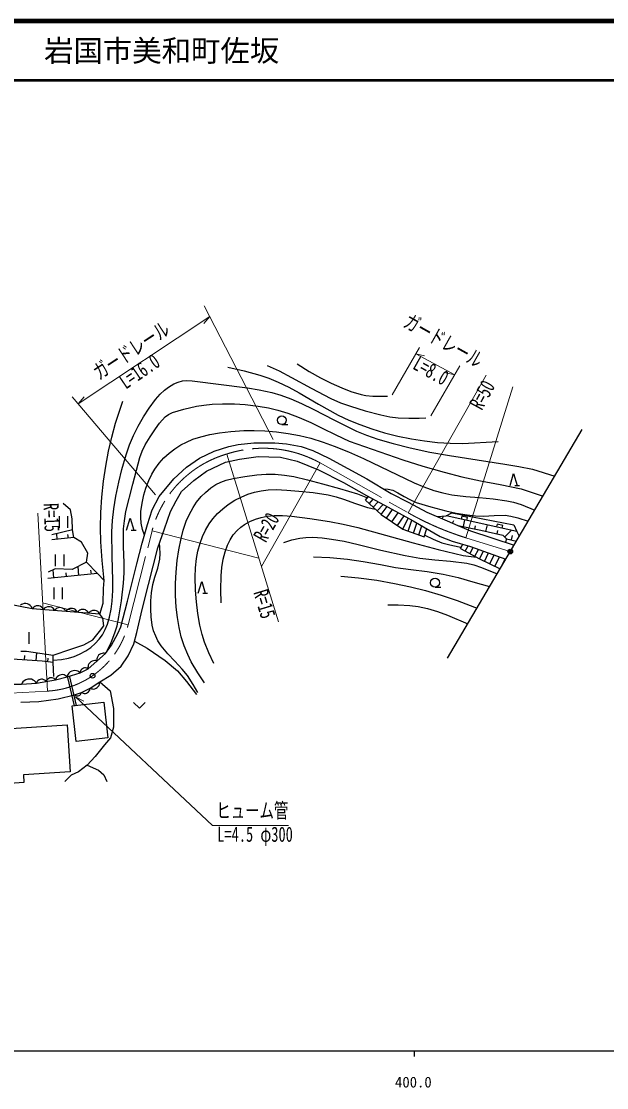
# Model space of a CAD drawing. Units: millimetres, scale not verified. Extents: x 40000 to 680000, y 20000 to 380000.
# Drawn here: x 401156 to 500728, y 198715 to 380000 of the extents above; entities that cross this region are included whole.
import ezdxf
from ezdxf.enums import TextEntityAlignment as Align

# ---------------------------------------------------------------- set-up
doc = ezdxf.new("R2010")
doc.units = ezdxf.units.MM
doc.header["$LTSCALE"] = 1000
doc.header["$PDMODE"] = 32
doc.header["$PDSIZE"] = 500
doc.linetypes.add('CHAIN', pattern=[18.5, 12, -1.5, 3.5, -1.5])
for name, color, linetype, lineweight in [('M-BGD', 7, 'Continuous', 25), ('M-BMK', 2, 'CHAIN', 13), ('M-BMK-HTXT', 7, 'Continuous', 13), ('M-BMK-SRVR', 3, 'Continuous', 25), ('M-STR-HTXT', 7, 'Continuous', 13), ('M-TTL', 2, 'Continuous', 140), ('M-TTL-BAND', 7, 'Continuous', 25), ('M-TTL-LINE', 7, 'Continuous', 50)]:
    doc.layers.add(name, color=color, linetype=linetype, lineweight=lineweight)
doc.layers.add('M-OTRS', color=6, linetype='Continuous')
doc.layers.add('M-TTL-TXT', color=7, linetype='Continuous')
doc.styles.add('ＭＳ ゴシック', font='')
doc.styles.get('ＭＳ ゴシック').set_extended_font_data('MS Gothic')

msp = doc.modelspace()

# ---------------------------------------------------------------- linework, layer by layer
at = {"layer": 'M-BGD'}
for p, q in [((445471, 311433), (446471, 311433)), ((473655, 271735), (496568, 310607)), ((438068, 308062), (440701, 308366)), ((440701, 308366), (444286, 308365)), ((444286, 308365), (446245, 308191)), ((446245, 308191), (448769, 307691)), ((431481, 305740), (433940, 306937)), ((433940, 306937), (436457, 307735)), ((436457, 307735), (438068, 308062)), ((448769, 307691), (450742, 307039)), ((450742, 307039), (453485, 305711)), ((429260, 304194), (431481, 305740)), ((432634, 303508), (435899, 305032)), ((435899, 305032), (438293, 305576)), ((438293, 305576), (441422, 306039)), ((441422, 306039), (443276, 305987)), ((443276, 305987), (445235, 305878)), ((445235, 305878), (448065, 305253)), ((448065, 305253), (451711, 303729)), ((453485, 305711), (459902, 302230)), ((427106, 302213), (429260, 304194)), ((430512, 301958), (432634, 303508)), ((451711, 303729), (455966, 301620)), ((484295, 301108), (484895, 303109)), ((484895, 303109), (485495, 301108)), ((424626, 299216), (427106, 302213)), ((428417, 300080), (430512, 301958)), ((455966, 301620), (459884, 299362)), ((459902, 302230), (464074, 299752)), ((485095, 301108), (485895, 301108)), ((423429, 296974), (424626, 299216)), ((427491, 298499), (428417, 300080)), ((459679, 298600), (460208, 299190)), ((459884, 299362), (463584, 297403)), ((464074, 299752), (466944, 298252)), ((409532, 296974), (408257, 298037)), ((426511, 296649), (427491, 298499)), ((459679, 298600), (462379, 296184)), ((460354, 297996), (461032, 298754)), ((461029, 297392), (461857, 298317)), ((461704, 296788), (462682, 297881)), ((462379, 296184), (463414, 297493)), ((463584, 297403), (467805, 295054)), ((466944, 298252), (470161, 296535)), ((407573, 295870), (407573, 293870)), ((409093, 293870), (409093, 295870)), ((409788, 295444), (409532, 296974)), ((419068, 293511), (419669, 295511)), ((419669, 295511), (420269, 293511)), ((422626, 294433), (423429, 296974)), ((425504, 293711), (426511, 296649)), ((462379, 296184), (466036, 293637)), ((463293, 295547), (464305, 297001)), ((464207, 294911), (465284, 296457)), ((465121, 294274), (466262, 295912)), ((466036, 293637), (466988, 295508)), ((470161, 296535), (473600, 295077)), ((471876, 295808), (473437, 295920)), ((472757, 295430), (472952, 295885)), ((473437, 295920), (474370, 296419)), ((485459, 293272), (473437, 295920)), ((474370, 296419), (484938, 294379)), ((476062, 295854), (475954, 295365)), ((477038, 295639), (476062, 295854)), ((476931, 295150), (477038, 295639)), ((409873, 293531), (409788, 295444)), ((421712, 291299), (422626, 294433)), ((424375, 290504), (425504, 293711)), ((466945, 293322), (467586, 295176)), ((467805, 295054), (472376, 292415)), ((467854, 293008), (468440, 294701)), ((468762, 292693), (469293, 294226)), ((469671, 292378), (470147, 293751)), ((473600, 295077), (475398, 294297)), ((474517, 294675), (474715, 295135)), ((475398, 294297), (477574, 293383)), ((475398, 294297), (479296, 293468)), ((476357, 294093), (476597, 295224)), ((478275, 293685), (478394, 294243)), ((480194, 293277), (480429, 294380)), ((482073, 294530), (481965, 294042)), ((483049, 294315), (482073, 294530)), ((482942, 293827), (483049, 294315)), ((484938, 294379), (485459, 293272)), ((410094, 292245), (406338, 291836)), ((409873, 293531), (406344, 292680)), ((407277, 291938), (407175, 292881)), ((409155, 292142), (409091, 292735)), ((410094, 292245), (409873, 293531)), ((411370, 291479), (410094, 292245)), ((419869, 293511), (420669, 293511)), ((466036, 293637), (469671, 292378)), ((472376, 292415), (474471, 291626)), ((477574, 293383), (484983, 290952)), ((479296, 293468), (483072, 292665)), ((482113, 292869), (482228, 293414)), ((483072, 292665), (483701, 292035)), ((483387, 292350), (484516, 293480)), ((483701, 292035), (483515, 291433)), ((483701, 292035), (485388, 291639)), ((484544, 291837), (484727, 292615)), ((485459, 293272), (485864, 292447)), ((412475, 289609), (411370, 291479)), ((420801, 287757), (421712, 291299)), ((422797, 284273), (424375, 290504)), ((474471, 291626), (477573, 290701)), ((475850, 290353), (476251, 291095)), ((475850, 290353), (479082, 288610)), ((476658, 289917), (477149, 290827)), ((477466, 289481), (478036, 290538)), ((477573, 290701), (483588, 288585)), ((478274, 289046), (478912, 290229)), ((406929, 289379), (406929, 287378)), ((408450, 287379), (408450, 289379)), ((412262, 288078), (412475, 289609)), ((479082, 288610), (479756, 289933)), ((479082, 288610), (482604, 286916)), ((479962, 288186), (480651, 289618)), ((480843, 287763), (481578, 289292)), ((481723, 287339), (482505, 288965)), ((482604, 286916), (483433, 288639)), ((406897, 286941), (405749, 286346)), ((406708, 285402), (406575, 286774)), ((409788, 286813), (406897, 286941)), ((412262, 288078), (409788, 286813)), ((410951, 285814), (410804, 287333)), ((414133, 286123), (412262, 288078)), ((413072, 286020), (413007, 286694)), ((419192, 281428), (420801, 287757)), ((414133, 286123), (405648, 285299)), ((408830, 285608), (408769, 286234)), ((415239, 284932), (414133, 286123)), ((415154, 283572), (415239, 284932)), ((431249, 282771), (431850, 284771)), ((431850, 284771), (432450, 282771)), ((406661, 283746), (406661, 281745)), ((408182, 281745), (408182, 283746)), ((415069, 281063), (415154, 283572)), ((421721, 279993), (422797, 284273)), ((471536, 283797), (472536, 283797)), ((401657, 281013), (401374, 280931)), ((401925, 281009), (401657, 281013)), ((402185, 280962), (401925, 281009)), ((414504, 279206), (415069, 281063)), ((418060, 277053), (419192, 281428)), ((432050, 282771), (432850, 282771)), ((403019, 280138), (398611, 280944)), ((401177, 280833), (401023, 280727)), ((401374, 280931), (401177, 280833)), ((402437, 280871), (402185, 280962)), ((402673, 280694), (402437, 280871)), ((402822, 280532), (402673, 280694)), ((402928, 280379), (402822, 280532)), ((403019, 280138), (402928, 280379)), ((414504, 279206), (403019, 280138)), ((403169, 280317), (403040, 280137)), ((403291, 280421), (403169, 280317)), ((403452, 280523), (403291, 280421)), ((403689, 280618), (403452, 280523)), ((403919, 280637), (403689, 280618)), ((404146, 280619), (403919, 280637)), ((404371, 280563), (404146, 280619)), ((404589, 280430), (404371, 280563)), ((404731, 280304), (404589, 280430)), ((404835, 280182), (404731, 280304)), ((404934, 279983), (404835, 280182)), ((405063, 280163), (404934, 279983)), ((405186, 280268), (405063, 280163)), ((405346, 280369), (405186, 280268)), ((405583, 280464), (405346, 280369)), ((405813, 280484), (405583, 280464)), ((406041, 280465), (405813, 280484)), ((406265, 280409), (406041, 280465)), ((406483, 280277), (406265, 280409)), ((406625, 280151), (406483, 280277)), ((406730, 280028), (406625, 280151)), ((406828, 279829), (406730, 280028)), ((406957, 280009), (406828, 279829)), ((407080, 280114), (406957, 280009)), ((407241, 280215), (407080, 280114)), ((407477, 280310), (407241, 280215)), ((407707, 280330), (407477, 280310)), ((407935, 280311), (407707, 280330)), ((408159, 280255), (407935, 280311)), ((408377, 280123), (408159, 280255)), ((408519, 279997), (408377, 280123)), ((408624, 279874), (408519, 279997)), ((408722, 279675), (408624, 279874)), ((408858, 279865), (408722, 279675)), ((408987, 279975), (408858, 279865)), ((409157, 280082), (408987, 279975)), ((409405, 280182), (409157, 280082)), ((409648, 280202), (409405, 280182)), ((409887, 280183), (409648, 280202)), ((410123, 280124), (409887, 280183)), ((410353, 279985), (410123, 280124)), ((410503, 279852), (410353, 279985)), ((410613, 279723), (410503, 279852)), ((410716, 279514), (410613, 279723)), ((410845, 279694), (410716, 279514)), ((410968, 279798), (410845, 279694)), ((411129, 279900), (410968, 279798)), ((411365, 279995), (411129, 279900)), ((411596, 280014), (411365, 279995)), ((411823, 279996), (411596, 280014)), ((412047, 279939), (411823, 279996)), ((412265, 279807), (412047, 279939)), ((412408, 279681), (412265, 279807)), ((412512, 279558), (412408, 279681)), ((412610, 279360), (412512, 279558)), ((412739, 279540), (412610, 279360)), ((412862, 279644), (412739, 279540)), ((413023, 279746), (412862, 279644)), ((413259, 279841), (413023, 279746)), ((413490, 279860), (413259, 279841)), ((413717, 279842), (413490, 279860)), ((413941, 279786), (413717, 279842)), ((414159, 279654), (413941, 279786)), ((414302, 279528), (414159, 279654)), ((414406, 279405), (414302, 279528)), ((414504, 279206), (414406, 279405)), ((415020, 278530), (414504, 279206)), ((420824, 276102), (421721, 279993)), ((415173, 277245), (415020, 278530)), ((402495, 274181), (402495, 276181)), ((413344, 274873), (414476, 276266)), ((414476, 276266), (415173, 277245)), ((416493, 273962), (417560, 275921)), ((417560, 275921), (418060, 277053)), ((420308, 274186), (420824, 276102)), ((409558, 273243), (411777, 274024)), ((411777, 274024), (413344, 274873)), ((415489, 272506), (416493, 273962)), ((419356, 272145), (420308, 274186)), ((420431, 274642), (422559, 273444)), ((401090, 272942), (402025, 272942)), ((401715, 271428), (401769, 272185)), ((402025, 272942), (406597, 272267)), ((403699, 271287), (403799, 272680)), ((406597, 272267), (409558, 273243)), ((406597, 271013), (406597, 272267)), ((412531, 269922), (415489, 272506)), ((414145, 272038), (414048, 271803)), ((414292, 272217), (414145, 272038)), ((414463, 272367), (414292, 272217)), ((414660, 272489), (414463, 272367)), ((414907, 272553), (414660, 272489)), ((415097, 272567), (414907, 272553)), ((415257, 272556), (415097, 272567)), ((415468, 272488), (415257, 272556)), ((418159, 270377), (419356, 272145)), ((422559, 273444), (425620, 271335)), ((404691, 271216), (398739, 271641)), ((406597, 271013), (404691, 271216)), ((405644, 271115), (405712, 271751)), ((406684, 268628), (406597, 271013)), ((412501, 270320), (412489, 270151)), ((412489, 270151), (412531, 269922)), ((412542, 270516), (412501, 270320)), ((412644, 270765), (412542, 270516)), ((412799, 270953), (412644, 270765)), ((412979, 271111), (412799, 270953)), ((413186, 271238), (412979, 271111)), ((413446, 271306), (413186, 271238)), ((413646, 271321), (413446, 271306)), ((413815, 271309), (413646, 271321)), ((414037, 271238), (413815, 271309)), ((414009, 271617), (413998, 271456)), ((413998, 271456), (414037, 271238)), ((414048, 271803), (414009, 271617)), ((416390, 268853), (418159, 270377)), ((425620, 271335), (427695, 269567)), ((406006, 268365), (405823, 268300)), ((406195, 268398), (406006, 268365)), ((406390, 268400), (406195, 268398)), ((406596, 268339), (406390, 268400)), ((406738, 268267), (406596, 268339)), ((406987, 268051), (408960, 268561)), ((407139, 268421), (407053, 268275)), ((407264, 268577), (407139, 268421)), ((407466, 268754), (407264, 268577)), ((407689, 268852), (407466, 268754)), ((407921, 268912), (407689, 268852)), ((408164, 268934), (407921, 268912)), ((408426, 268878), (408164, 268934)), ((408611, 268802), (408426, 268878)), ((408757, 268715), (408611, 268802)), ((408924, 268552), (408757, 268715)), ((408960, 268561), (411170, 269241)), ((409024, 268822), (408960, 268561)), ((408990, 268470), (410118, 263627)), ((409115, 268994), (409024, 268822)), ((409250, 269180), (409115, 268994)), ((409474, 269393), (409250, 269180)), ((409340, 268560), (410467, 263666)), ((409724, 269518), (409474, 269393)), ((409988, 269600), (409724, 269518)), ((410265, 269637), (409988, 269600)), ((410570, 269586), (410265, 269637)), ((410786, 269508), (410570, 269586)), ((410959, 269417), (410786, 269508)), ((411158, 269238), (410959, 269417)), ((411170, 269241), (412531, 269922)), ((411184, 269416), (411170, 269241)), ((411224, 269537), (411184, 269416)), ((411291, 269671), (411224, 269537)), ((411412, 269832), (411291, 269671)), ((411559, 269939), (411412, 269832)), ((411720, 270020), (411559, 269939)), ((411895, 270073), (411720, 270020)), ((412096, 270073), (411895, 270073)), ((412244, 270046), (412096, 270073)), ((412364, 270006), (412244, 270046)), ((412512, 269912), (412364, 270006)), ((414486, 267683), (416390, 268853)), ((427695, 269567), (429226, 267764)), ((395650, 267290), (401160, 267290)), ((401297, 267561), (401160, 267290)), ((401160, 267290), (403722, 267473)), ((401442, 267728), (401297, 267561)), ((401638, 267898), (401442, 267728)), ((401938, 268076), (401638, 267898)), ((402246, 268150), (401938, 268076)), ((402557, 268172), (402246, 268150)), ((402872, 268142), (402557, 268172)), ((403195, 268009), (402872, 268142)), ((403413, 267868), (403195, 268009)), ((403580, 267723), (403413, 267868)), ((403754, 267475), (403580, 267723)), ((403722, 267473), (406987, 268051)), ((403793, 267658), (403722, 267473)), ((403876, 267776), (403793, 267658)), ((403992, 267900), (403876, 267776)), ((404175, 268036), (403992, 267900)), ((404370, 268106), (404175, 268036)), ((404571, 268141), (404370, 268106)), ((404778, 268143), (404571, 268141)), ((404996, 268078), (404778, 268143)), ((405148, 268002), (404996, 268078)), ((405266, 267919), (405148, 268002)), ((405396, 267769), (405266, 267919)), ((405463, 267944), (405396, 267769)), ((405541, 268055), (405463, 267944)), ((405650, 268172), (405541, 268055)), ((405823, 268300), (405650, 268172)), ((406850, 268189), (406738, 268267)), ((406972, 268048), (406850, 268189)), ((407053, 268275), (406987, 268051)), ((411411, 265915), (412880, 266622)), ((412836, 266423), (412853, 266609)), ((412880, 266622), (414486, 267683)), ((412880, 266622), (413080, 266526)), ((413080, 266526), (413238, 266494)), ((413238, 266494), (413428, 266483)), ((413428, 266483), (413681, 266513)), ((413681, 266513), (413892, 266607)), ((413892, 266607), (414083, 266733)), ((414083, 266733), (414252, 266891)), ((414252, 266891), (414379, 267112)), ((414379, 267112), (414443, 267291)), ((414443, 267291), (414475, 267449)), ((414475, 267449), (414466, 267670)), ((414486, 267683), (416284, 266156)), ((429226, 267764), (430960, 265553)), ((404108, 264368), (407441, 264844)), ((407441, 264844), (410230, 265525)), ((410230, 265525), (411411, 265915)), ((410230, 265525), (410336, 265433)), ((410336, 265433), (410427, 265387)), ((410427, 265387), (410541, 265349)), ((410541, 265349), (410700, 265326)), ((410700, 265326), (410845, 265348)), ((410845, 265348), (410981, 265393)), ((410981, 265393), (411111, 265461)), ((411111, 265461), (411225, 265575)), ((411225, 265575), (411293, 265673)), ((411293, 265673), (411339, 265764)), ((411339, 265764), (411370, 265901)), ((411411, 265915), (411567, 265812)), ((411567, 265812), (411695, 265767)), ((411695, 265767), (411852, 265736)), ((411852, 265736), (412067, 265733)), ((412067, 265733), (412254, 265787)), ((412254, 265787), (412427, 265871)), ((412427, 265871), (412586, 265983)), ((412586, 265983), (412717, 266153)), ((412717, 266153), (412791, 266295)), ((412791, 266295), (412836, 266423)), ((416284, 266156), (416815, 263167)), ((401082, 264232), (404108, 264368)), ((409805, 263645), (415172, 264245)), ((410483, 257585), (409805, 263645)), ((415172, 264245), (415850, 258186)), ((416815, 263167), (416815, 259978)), ((420241, 264175), (421242, 263215)), ((421242, 263215), (422242, 264175)), ((397646, 259685), (408953, 260424)), ((408953, 260424), (409477, 252402)), ((416815, 259978), (416344, 258202)), ((415850, 258186), (410483, 257585)), ((416344, 258202), (415324, 256978)), ((415324, 256978), (413726, 255005)), ((413726, 255005), (412331, 253542)), ((409477, 252402), (401517, 251882)), ((410868, 252386), (409610, 251842)), ((412331, 253542), (410868, 252386)), ((412331, 253542), (414304, 252692)), ((414304, 252692), (415188, 251876)), ((401603, 250574), (397505, 250306)), ((401517, 251882), (401603, 250574)), ((409610, 251842), (408556, 250753)), ((415188, 251876), (415698, 250787))]:
    msp.add_line(p, q, dxfattribs=at)
for points in [[(436286, 321196), (439035, 320562), (441741, 319827), (443252, 319323), (444871, 318670), (446661, 317804), (448413, 316845), (451701, 314908), (455059, 313049), (456873, 312197), (458726, 311437), (460804, 310702), (462917, 310065), (465191, 309490), (467551, 309004), (469731, 308656), (471922, 308409), (474119, 308270), (476219, 308243), (482267, 308577)], [(442959, 321509), (444999, 320572), (447131, 319472), (450453, 317630), (453831, 315884), (455471, 315170), (457160, 314554), (459650, 313787), (462297, 313085), (463865, 312771), (465251, 312595), (467045, 312514), (468850, 312541), (469957, 312581)], [(448100, 321800), (450116, 320490), (452049, 319365), (453838, 318481), (455679, 317684), (457230, 317073), (458951, 316531), (459780, 316363), (460967, 316249), (463472, 316296)], [(406597, 271378), (407994, 271508), (409184, 271722), (410144, 272011), (411073, 272397), (412135, 272980), (412974, 273567), (413738, 274227), (414418, 274964), (414960, 275714), (415442, 276595), (415827, 277523), (416176, 278680), (416455, 280060), (416628, 281452), (416729, 283247), (416726, 285016), (416595, 289022), (416565, 293209), (416670, 295124), (416890, 297110), (417241, 299286), (417729, 301648), (418253, 303814), (418976, 306316), (419572, 308016), (420223, 309578), (421034, 311179), (421938, 312736), (422918, 314260), (423973, 315690), (424775, 316597), (425540, 317311), (426198, 317821), (427074, 318356), (427812, 318676), (428576, 318877), (429201, 318938), (430197, 318890), (439658, 317678), (441637, 317353), (443782, 316884), (445294, 316442), (446986, 315833), (448829, 315046), (450818, 314081), (454403, 312188), (458164, 310333), (459893, 309626), (461785, 308972), (464384, 308217), (467296, 307485), (470624, 306779), (473972, 306176), (483381, 304713), (485757, 304344), (488108, 303865), (491902, 302691)], [(415239, 284932), (414907, 288318), (414691, 291513), (414639, 293912), (414695, 296514), (414860, 299113), (415140, 301806), (415511, 304385), (415987, 306944), (416527, 309284), (417192, 311674), (418404, 315433)], [(415661, 272756), (416424, 274395), (417088, 276065), (417433, 277214), (417771, 278777), (418186, 281485), (418536, 284469), (418649, 286264), (418653, 287921), (418545, 290728), (418546, 293721), (418680, 295083), (418947, 296652), (420104, 301336), (421329, 305872), (421728, 306928), (422248, 307997), (423055, 309373), (423963, 310709), (424688, 311691), (425629, 312738), (426165, 313134), (426877, 313480), (428810, 314042), (430954, 314550), (432212, 314773), (433605, 314913), (435405, 314990), (437410, 314963), (439243, 314842), (441435, 314585), (443208, 314269), (444794, 313888), (446518, 313362), (448397, 312671), (450422, 311800), (452349, 310860), (454668, 309679), (456946, 308632), (466074, 305470), (469427, 304396), (473079, 303339), (476114, 302574), (479243, 301896), (482637, 301268), (486156, 300511), (489895, 299285)], [(422111, 292669), (421791, 293619), (421555, 294678), (421479, 295673), (421513, 296681), (421698, 298092), (421990, 299473), (422322, 300633), (422820, 301942), (423350, 303020), (423886, 303884), (424614, 304859), (425425, 305766), (426312, 306596), (427267, 307340), (428282, 307990), (429234, 308477), (430345, 308938), (431682, 309369), (433248, 309746), (434840, 310024), (436793, 310258), (438989, 310412), (440780, 310450), (442592, 310386), (444587, 310221), (446570, 309953), (448455, 309589), (450400, 309107), (452508, 308470), (454397, 307800), (456810, 306826), (459366, 305680), (467964, 301552), (469629, 300852), (471327, 300249), (472830, 299838), (474397, 299524), (476784, 299216), (479015, 299026), (481404, 298813), (483718, 298500), (484895, 298256), (486156, 297879), (488481, 296886)], [(432298, 267552), (431190, 269223), (430068, 271114), (429458, 272357), (428860, 273846), (428374, 275379), (427994, 276941), (427702, 278619), (427507, 280408), (427407, 282408), (427411, 284415), (427496, 286353), (427689, 288344), (427941, 290123), (428328, 292090), (428697, 293484), (429217, 294999), (429693, 296103), (430362, 297345), (430971, 298251), (431744, 299199), (432458, 299923), (433393, 300692), (434234, 301235), (435087, 301653), (436023, 301994), (437187, 302298), (439182, 302641), (441225, 302885), (442818, 303001), (444342, 303010), (445930, 302862), (447506, 302606), (449853, 302077), (452379, 301397), (455302, 300599), (458331, 299662), (460045, 299009)], [(433901, 270799), (433045, 272612), (432306, 274441), (431891, 275774), (431520, 277331), (431182, 279311), (430947, 281312), (430787, 283295), (430717, 285496), (430772, 287095), (430941, 288695), (431177, 289923), (431551, 291286), (431968, 292422), (432478, 293517), (433087, 294558), (433718, 295420), (434520, 296317), (435407, 297135), (436367, 297873), (437476, 298573), (438554, 299129), (439671, 299590), (440818, 299951), (441937, 300195), (443129, 300335), (444526, 300387), (446331, 300321), (448339, 300141), (450796, 299878), (453369, 299494), (454723, 299182), (455964, 298792), (458022, 298006), (460029, 297368), (461389, 297070)], [(462778, 300522), (463581, 300458), (464324, 300275), (465218, 299838), (466259, 299199), (467222, 298688), (468330, 298222), (470814, 297441), (473346, 296753), (475107, 296375), (477001, 296075), (478396, 295933), (479764, 295901), (481570, 296011), (483465, 296020), (484444, 295874), (485608, 295580), (487368, 294998)], [(435129, 281163), (435080, 283346), (435139, 285745), (435274, 287159), (435514, 288581), (435820, 289785), (436237, 290943), (436678, 291853), (437215, 292695), (437856, 293452), (438484, 294016), (439140, 294482), (440028, 294974), (440970, 295365), (441969, 295661), (442960, 295850), (444157, 295964), (445560, 295975), (447168, 295871), (450205, 295505), (453573, 294986), (455912, 294540), (458414, 293952), (467811, 291313), (472070, 290200), (476324, 289196), (478562, 288890)], [(445812, 291417), (447156, 291830), (448536, 292148), (449526, 292264), (450728, 292292), (452336, 292191), (453925, 291990), (456091, 291599), (458432, 291069), (462335, 290088), (466438, 289170), (468930, 288760), (471508, 288443), (474161, 288235), (476937, 287903), (478126, 287611), (479453, 287174), (482114, 286085)], [(469767, 292653), (471216, 291961), (472698, 291369), (474043, 290989), (475614, 290662), (475980, 290593)], [(431177, 265883), (430381, 267279), (429400, 268783), (428509, 269891), (427286, 271216), (426098, 272464), (424939, 273853), (424396, 274686), (424010, 275454), (423669, 276392), (423429, 277372), (423236, 278783), (423168, 280046), (423188, 281456), (423316, 282853), (423555, 284234), (423870, 285480), (424351, 287021), (424713, 288571), (424774, 289527), (424728, 290529), (424657, 291306)], [(450861, 288959), (453662, 288820), (456649, 288564), (459281, 288175), (462233, 287630), (464796, 287174), (467429, 286810), (470210, 286467), (472909, 286026), (475441, 285432), (477945, 284738), (480822, 283892)], [(455507, 285692), (458493, 285395), (461657, 284974), (464612, 284446), (467364, 283855), (469891, 283230), (472581, 282452), (475272, 281534), (478266, 280399), (478670, 280243)], [(463483, 280789), (465286, 280802), (467269, 280703), (468654, 280510), (470222, 280171), (471959, 279664), (473678, 279048), (477112, 277598)]]:
    msp.add_lwpolyline(points, dxfattribs=at)
for centre in [(445471, 312193), (471536, 284557)]:
    msp.add_circle(centre, 760, dxfattribs=at)
at = {"layer": 'M-BMK'}
for p, q in [((451974, 304933), (466967, 296443)), ((419325, 277412), (423393, 293381)), ((476747, 292209), (484332, 289848)), ((395528, 265585), (405602, 266135))]:
    msp.add_line(p, q, dxfattribs=at)
for centre, radius, start, end in [((441288, 288672), 18504, 106.31536, 165.26), ((442309, 287418), 20005, 61.10976, 108.11245), ((491611, 339961), 50011, 240.47759, 252.70917), ((404786, 281116), 15003, 273.12075, 345.7072)]:
    msp.add_arc(centre, radius, start, end, dxfattribs=at)
at = {"layer": 'M-BMK-HTXT'}
for p, q in [((480224, 319851), (466967, 296443)), ((484738, 317879), (476747, 292209)), ((444907, 277919), (436090, 306432)), ((442000, 287320), (451974, 304933)), ((403954, 296367), (405602, 266135)), ((441556, 288753), (423393, 293381)), ((404786, 281116), (419325, 277412))]:
    msp.add_line(p, q, dxfattribs=at)
at = {"layer": 'M-BMK-SRVR'}
for centre in [(484332, 289848), (413275, 268745)]:
    msp.add_circle(centre, 403, dxfattribs=at)
at = {"layer": 'M-OTRS'}
msp.add_point((484332, 289848), dxfattribs=at)
at = {"layer": 'M-STR-HTXT'}
for p, q in [((444017, 308889), (432281, 331605)), ((410819, 315000), (433207, 329812)), ((433207, 329812), (432188, 328634)), ((464227, 316474), (468863, 324543)), ((468242, 323463), (469764, 323128)), ((468242, 323463), (474902, 319912)), ((470837, 312912), (475773, 321410)), ((474902, 319912), (473381, 320247)), ((423982, 299500), (409816, 316181)), ((410819, 315000), (411838, 316178)), ((410388, 265156), (411770, 264436)), ((410388, 265156), (433703, 243283)), ((433703, 243283), (446581, 243283))]:
    msp.add_line(p, q, dxfattribs=at)
at = {"layer": 'M-TTL'}
msp.add_line((680000, 380000), (40000, 380000), dxfattribs=at)
at = {"layer": 'M-TTL-BAND'}
for p, q in [((40000, 205000), (579000, 205000)), ((468000, 205000), (468000, 204000))]:
    msp.add_line(p, q, dxfattribs=at)
at = {"layer": 'M-TTL-LINE'}
msp.add_line((40000, 370000), (680000, 370000), dxfattribs=at)

# ---------------------------------------------------------------- texts
at = {"layer": 'M-BMK-HTXT', "style": 'ＭＳ ゴシック', "width": 0.7}
for s, rotation, p in [('R=50', 61.501, (480173, 313369)), ('R=15', 272.401, (404168, 298009)), ('R=20', 60.201, (443403, 290857)), ('R=15', 286.801, (439865, 282703))]:
    msp.add_text(s, height=2566, rotation=rotation, dxfattribs=at).set_placement(p, align=Align.BOTTOM_LEFT)
at = {"layer": 'M-STR-HTXT', "style": 'ＭＳ ゴシック', "width": 0.7}
for s, rotation, p in [('ガードレール', 330.601, (465574, 327536)), ('ガードレール', 33.301, (414811, 318325)), ('L=16.0', 34.301, (419361, 316737)), ('L=8.0', 330.601, (467184, 320347)), ('ヒューム管', 0.001, (434328, 243783)), ('L=4.5 φ300', 0.001, (434488, 239746))]:
    msp.add_text(s, height=2566, rotation=rotation, dxfattribs=at).set_placement(p, align=Align.BOTTOM_LEFT)
at = {"layer": 'M-TTL-BAND', "style": 'ＭＳ ゴシック'}
msp.add_text('400.0', height=1833, dxfattribs=at).set_placement((467844, 198195), align=Align.BOTTOM_CENTER)
at = {"layer": 'M-TTL-TXT', "style": 'ＭＳ ゴシック'}
msp.add_text('岩国市美和町佐坂', height=3666, dxfattribs=at).set_placement((405024, 375000), align=Align.MIDDLE_LEFT)

doc.saveas('drawing.dxf')
